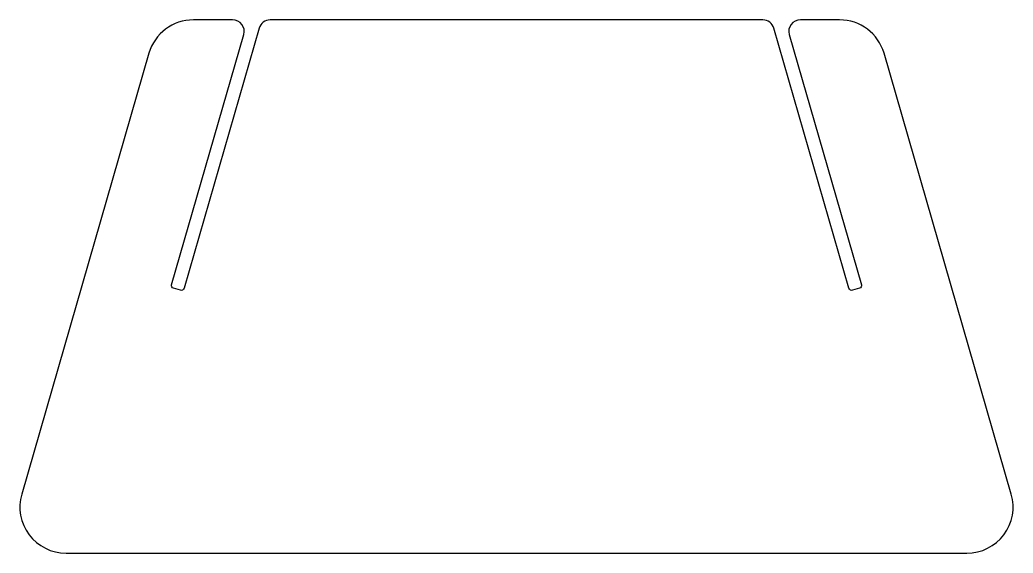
# Model space of a CAD drawing. Header units: inches. Extents: x -1 to 20.5, y 0 to 11.5.
import ezdxf

# ---------------------------------------------------------------- set-up
doc = ezdxf.new("R2010")
doc.units = ezdxf.units.IN

msp = doc.modelspace()

# ---------------------------------------------------------------- linework, layer by layer
at = {"layer": 'OUTER_PROFILES'}
msp.add_lwpolyline([(4.18, 11.366), (2.554, 5.735, -0.414214), (2.477, 5.692), (2.326, 5.735, -0.414214), (2.284, 5.813), (3.847, 11.228, 0.499138), (3.607, 11.547), (2.756, 11.547, 0.3341), (1.795, 10.824), (-0.961, 1.277, 0.499138), (0, 0), (19.504, 0, 0.499138), (20.465, 1.277), (17.709, 10.824, 0.3341), (16.748, 11.547), (15.898, 11.547, 0.499138), (15.657, 11.228), (17.221, 5.813, -0.414214), (17.178, 5.735), (17.028, 5.692, -0.414214), (16.95, 5.735), (15.325, 11.366, 0.3341), (15.084, 11.547), (4.42, 11.547, 0.3341)], format="xyb", close=True, dxfattribs=at)

doc.saveas('drawing.dxf')
